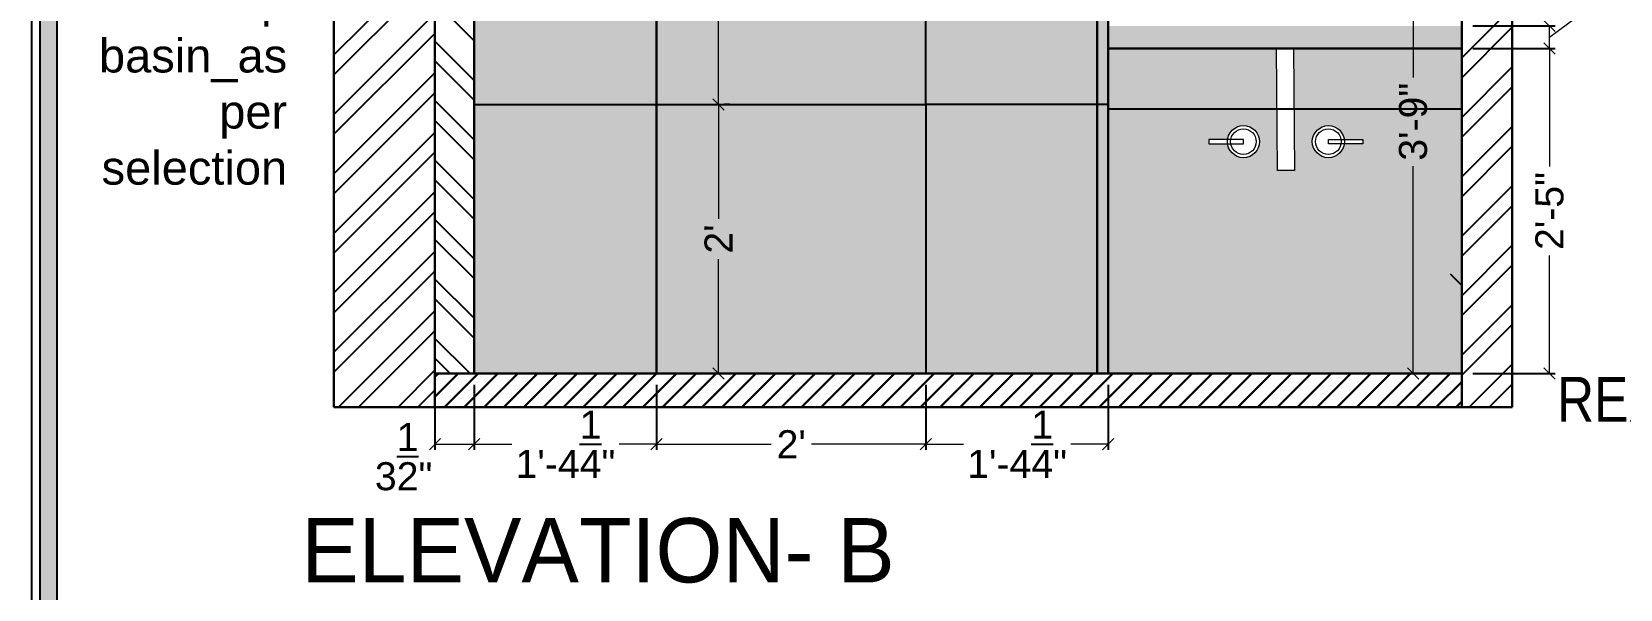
# Model space of a CAD drawing. Header units: millimetres. Extents: x 56222 to 3066687, y -650199 to -121287.
# Drawn here: x 149205.5 to 149347.1, y -183550.6 to -183500.8 of the extents above; entities that cross this region are included whole.
import ezdxf

# ---------------------------------------------------------------- set-up
doc = ezdxf.new("R2010")
doc.units = ezdxf.units.MM
doc.header["$MEASUREMENT"] = 0
doc.header["$PDMODE"] = 35
doc.layers.get('Defpoints').update_dxf_attribs({"color": 220})
doc.layers.add('AR HATCH-7', color=7, linetype='Continuous')
doc.layers.add('str coll', color=6, linetype='Continuous')
for name, color, linetype, lineweight in [('dim05', 1, 'Continuous', 13), ('FIRST FLOOR ( TEXT )', 7, 'Continuous', 9), ('Flooring', 253, 'Continuous', 30), ('HACHA', 253, 'Continuous', 5), ('LABALLING', 1, 'Continuous', 25), ('NAME PLATE', 7, 'Continuous', 25), ('sec. mark', 5, 'Continuous', 25), ('wall', 7, 'Continuous', 30), ('XX~SLAB ( BEAM )~ ( DIM )', 7, 'Continuous', 9)]:
    doc.layers.add(name, color=color, linetype=linetype, lineweight=lineweight)
doc.layers.add('hatch', color=253, linetype='Continuous', lineweight=0, transparency=0.4)
doc.styles.add('Arial', font='arial.ttf')
doc.styles.add('DATE', font='swissc.ttf', dxfattribs={"height": 6.75})
doc.styles.add('KATHA', font='swissc.ttf')
doc.styles.get("Standard").update_dxf_attribs({"font": 'arial.ttf', "height": 6})
doc.dimstyles.new('ISO-25', dxfattribs={"dimtxt": 2.5, "dimasz": 1, "dimexe": 0.5, "dimexo": 1, "dimtad": 0, "dimdec": 1, "dimlunit": 4, "dimtxsty": 'Standard', "dimblk": 'OBLIQUE', "dimcen": 2.5, "dimclrd": 1, "dimclre": 1, "dimclrt": 5, "dimadec": 0, "dimazin": 0, "dimtfac": 1, "dimtdec": 1, "dimtmove": 0, "dimatfit": 3, "dimfxl": 1, "dimlwd": -1, "dimarcsym": 0})

# ---------------------------------------------------------------- blocks, each defined once
blk = doc.blocks.new('_Oblique')
at = {"layer": 'wall', "color": 0, "lineweight": -2}
blk.add_line((-0.5, -0.5), (0.5, 0.5), dxfattribs=at)
blk = doc.blocks.new('*D910')
at = {"layer": 'Defpoints', "color": 0, "lineweight": 25, "transparency": 16777216}
for p in [(149332.94, -183502.32), (149340.77, -183502.32), (149332.94, -183531.32)]:
    blk.add_point(p, dxfattribs=at)
at = {"layer": 'dim05', "color": 1, "linetype": 'Continuous', "lineweight": -2, "transparency": 16777216}
for p, q in [((149333.94, -183502.32), (149341.27, -183502.32)), ((149333.94, -183531.32), (149341.27, -183531.32))]:
    blk.add_line(p, q, dxfattribs=at)
at = {"layer": 'dim05', "color": 1, "linetype": 'Continuous', "transparency": 16777216}
for p, q in [((149340.77, -183502.32), (149340.77, -183512.85)), ((149340.77, -183531.32), (149340.77, -183520.79))]:
    blk.add_line(p, q, dxfattribs=at)
at = {"layer": 'dim05', "color": 1, "transparency": 16777216}
for p, rotation in [((149340.77, -183502.32), 90), ((149340.77, -183531.32), 270)]:
    blk.add_blockref('_Oblique', p, dxfattribs=dict(at, rotation=rotation))
at = {"layer": 'dim05', "color": 5, "lineweight": 25, "transparency": 16777216, "insert": (149340.77, -183516.82), "char_height": 2.5, "attachment_point": 5, "rotation": 90, "style": 'Arial'}
blk.add_mtext('2\'-5"', dxfattribs=at)
blk = doc.blocks.new('*D911')
at = {"layer": 'Defpoints', "color": 0, "lineweight": 25, "transparency": 16777216}
for p in [(149332.93, -183500.32), (149340.77, -183500.32), (149332.94, -183502.32)]:
    blk.add_point(p, dxfattribs=at)
at = {"layer": 'dim05', "color": 1, "linetype": 'Continuous', "transparency": 16777216}
for p, q in [((149343.29, -183499.44), (149343.29, -183498.19)), ((149340.77, -183501.32), (149343.29, -183499.44)), ((149340.77, -183502.32), (149340.77, -183500.32))]:
    blk.add_line(p, q, dxfattribs=at)
at = {"layer": 'dim05', "color": 1, "linetype": 'Continuous', "lineweight": -2, "transparency": 16777216}
for p, q in [((149333.93, -183500.32), (149341.27, -183500.32)), ((149333.94, -183502.32), (149341.27, -183502.32))]:
    blk.add_line(p, q, dxfattribs=at)
at = {"layer": 'dim05', "color": 1, "transparency": 16777216}
for p, rotation in [((149340.77, -183500.32), 90), ((149340.77, -183502.32), 270)]:
    blk.add_blockref('_Oblique', p, dxfattribs=dict(at, rotation=rotation))
at = {"layer": 'dim05', "color": 5, "lineweight": 25, "transparency": 16777216, "insert": (149343.29, -183496.11), "char_height": 2.5, "attachment_point": 5, "rotation": 90, "style": 'Arial'}
blk.add_mtext('2"', dxfattribs=at)
blk = doc.blocks.new('*D909')
at = {"layer": 'Defpoints', "color": 0, "lineweight": 25, "transparency": 16777216}
for p in [(149317.19, -183486.41), (149317.19, -183531.32), (149328.61, -183531.32)]:
    blk.add_point(p, dxfattribs=at)
at = {"layer": 'dim05', "color": 1, "linetype": 'Continuous', "lineweight": -2, "transparency": 16777216}
for p, q in [((149318.19, -183486.41), (149329.11, -183486.41)), ((149318.19, -183531.32), (149329.11, -183531.32))]:
    blk.add_line(p, q, dxfattribs=at)
at = {"layer": 'dim05', "color": 1, "linetype": 'Continuous', "transparency": 16777216}
for p, q in [((149328.61, -183486.41), (149328.61, -183504.92)), ((149328.61, -183531.32), (149328.61, -183512.81))]:
    blk.add_line(p, q, dxfattribs=at)
at = {"layer": 'dim05', "color": 1, "transparency": 16777216}
for p, rotation in [((149328.61, -183486.41), 90), ((149328.61, -183531.32), 270)]:
    blk.add_blockref('_Oblique', p, dxfattribs=dict(at, rotation=rotation))
at = {"layer": 'dim05', "color": 5, "lineweight": 25, "transparency": 16777216, "insert": (149328.61, -183508.86), "char_height": 2.5, "attachment_point": 5, "rotation": 90, "style": 'Arial'}
blk.add_mtext('3\'-9"', dxfattribs=at)
blk = doc.blocks.new('*D947')
at = {"layer": 'Defpoints', "color": 0, "lineweight": 25, "transparency": 16777216}
for p in [(149261.19, -183531.32), (149285.19, -183531.32), (149285.19, -183537.62)]:
    blk.add_point(p, dxfattribs=at)
at = {"layer": 'dim05', "color": 1, "linetype": 'Continuous', "lineweight": -2, "transparency": 16777216}
for p, q in [((149261.19, -183532.32), (149261.19, -183538.12)), ((149285.19, -183532.32), (149285.19, -183538.12))]:
    blk.add_line(p, q, dxfattribs=at)
at = {"layer": 'dim05', "color": 1, "linetype": 'Continuous', "transparency": 16777216}
for p, q in [((149261.19, -183537.62), (149271.4, -183537.62)), ((149285.19, -183537.62), (149274.99, -183537.62))]:
    blk.add_line(p, q, dxfattribs=at)
at = {"layer": 'dim05', "color": 1, "transparency": 16777216, "rotation": 180}
blk.add_blockref('_Oblique', (149261.19, -183537.62), dxfattribs=at)
at = {"layer": 'dim05', "color": 1, "transparency": 16777216}
blk.add_blockref('_Oblique', (149285.19, -183537.62), dxfattribs=at)
at = {"layer": 'dim05', "color": 5, "lineweight": 25, "transparency": 16777216, "insert": (149273.19, -183537.62), "char_height": 2.5, "attachment_point": 5, "style": 'Arial'}
blk.add_mtext("2'", dxfattribs=at)
blk = doc.blocks.new('*D948')
at = {"layer": 'Defpoints', "color": 0, "lineweight": 25, "transparency": 16777216}
for p in [(149285.19, -183531.32), (149301.44, -183531.32), (149301.44, -183537.62)]:
    blk.add_point(p, dxfattribs=at)
at = {"layer": 'dim05', "color": 1, "linetype": 'Continuous', "lineweight": -2, "transparency": 16777216}
for p, q in [((149285.19, -183532.32), (149285.19, -183538.12)), ((149301.44, -183532.32), (149301.44, -183538.12))]:
    blk.add_line(p, q, dxfattribs=at)
at = {"layer": 'dim05', "color": 1, "linetype": 'Continuous', "transparency": 16777216}
for p, q in [((149285.19, -183537.62), (149288.54, -183537.62)), ((149301.44, -183537.62), (149298.1, -183537.62))]:
    blk.add_line(p, q, dxfattribs=at)
at = {"layer": 'dim05', "color": 1, "transparency": 16777216, "rotation": 180}
blk.add_blockref('_Oblique', (149285.19, -183537.62), dxfattribs=at)
at = {"layer": 'dim05', "color": 1, "transparency": 16777216}
blk.add_blockref('_Oblique', (149301.44, -183537.62), dxfattribs=at)
at = {"layer": 'dim05', "color": 5, "lineweight": 25, "transparency": 16777216, "insert": (149293.32, -183537.62), "char_height": 2.5, "attachment_point": 5, "style": 'Arial'}
blk.add_mtext('1\'-4{\\H1x;\\S1/4;}"', dxfattribs=at)
blk = doc.blocks.new('*D949')
at = {"layer": 'Defpoints', "color": 0, "lineweight": 25, "transparency": 16777216}
for p in [(149244.94, -183531.32), (149261.19, -183531.32), (149244.94, -183537.62)]:
    blk.add_point(p, dxfattribs=at)
at = {"layer": 'dim05', "color": 1, "linetype": 'Continuous', "lineweight": -2, "transparency": 16777216}
for p, q in [((149244.94, -183532.32), (149244.94, -183538.12)), ((149261.19, -183532.32), (149261.19, -183538.12))]:
    blk.add_line(p, q, dxfattribs=at)
at = {"layer": 'dim05', "color": 1, "linetype": 'Continuous', "transparency": 16777216}
for p, q in [((149244.94, -183537.62), (149248.29, -183537.62)), ((149261.19, -183537.62), (149257.85, -183537.62))]:
    blk.add_line(p, q, dxfattribs=at)
at = {"layer": 'dim05', "color": 1, "transparency": 16777216, "rotation": 180}
blk.add_blockref('_Oblique', (149244.94, -183537.62), dxfattribs=at)
at = {"layer": 'dim05', "color": 1, "transparency": 16777216}
blk.add_blockref('_Oblique', (149261.19, -183537.62), dxfattribs=at)
at = {"layer": 'dim05', "color": 5, "lineweight": 25, "transparency": 16777216, "insert": (149253.07, -183537.62), "char_height": 2.5, "attachment_point": 5, "style": 'Arial'}
blk.add_mtext('1\'-4{\\H1x;\\S1/4;}"', dxfattribs=at)
blk = doc.blocks.new('*D1146')
at = {"layer": 'Defpoints', "color": 0, "lineweight": 25, "transparency": 16777216}
for p in [(149266.1, -183507.32), (149266.71, -183507.32), (149266.1, -183531.32)]:
    blk.add_point(p, dxfattribs=at)
at = {"layer": 'dim05', "color": 1, "linetype": 'Continuous', "transparency": 16777216}
for p, q in [((149266.71, -183507.32), (149266.71, -183517.52)), ((149266.71, -183531.32), (149266.71, -183521.11))]:
    blk.add_line(p, q, dxfattribs=at)
at = {"layer": 'dim05', "color": 1, "linetype": 'Continuous', "lineweight": -2, "transparency": 16777216}
for p, q in [((149267.1, -183507.32), (149267.21, -183507.32)), ((149267.1, -183531.32), (149267.21, -183531.32))]:
    blk.add_line(p, q, dxfattribs=at)
at = {"layer": 'dim05', "color": 1, "transparency": 16777216}
for p, rotation in [((149266.71, -183507.32), 90), ((149266.71, -183531.32), 270)]:
    blk.add_blockref('_Oblique', p, dxfattribs=dict(at, rotation=rotation))
at = {"layer": 'dim05', "color": 5, "lineweight": 25, "transparency": 16777216, "insert": (149266.71, -183519.32), "char_height": 2.5, "attachment_point": 5, "rotation": 90, "style": 'Arial'}
blk.add_mtext("2'", dxfattribs=at)
blk = doc.blocks.new('*D1147')
at = {"layer": 'Defpoints', "color": 0, "lineweight": 25, "transparency": 16777216}
for p in [(149266.71, -183483.32), (149266.71, -183483.32), (149266.71, -183507.32)]:
    blk.add_point(p, dxfattribs=at)
at = {"layer": 'dim05', "color": 1, "linetype": 'Continuous', "transparency": 16777216}
for p, q in [((149266.71, -183483.32), (149266.71, -183493.52)), ((149266.71, -183507.32), (149266.71, -183497.11))]:
    blk.add_line(p, q, dxfattribs=at)
at = {"layer": 'dim05', "color": 1, "linetype": 'Continuous', "lineweight": -2, "transparency": 16777216}
for p, q in [((149267.71, -183483.32), (149267.21, -183483.32)), ((149267.71, -183507.32), (149267.21, -183507.32))]:
    blk.add_line(p, q, dxfattribs=at)
at = {"layer": 'dim05', "color": 1, "transparency": 16777216}
for p, rotation in [((149266.71, -183483.32), 90), ((149266.71, -183507.32), 270)]:
    blk.add_blockref('_Oblique', p, dxfattribs=dict(at, rotation=rotation))
at = {"layer": 'dim05', "color": 5, "lineweight": 25, "transparency": 16777216, "insert": (149266.71, -183495.32), "char_height": 2.5, "attachment_point": 5, "rotation": 90, "style": 'Arial'}
blk.add_mtext("2'", dxfattribs=at)
blk = doc.blocks.new('*D1151')
at = {"layer": 'Defpoints', "color": 0, "lineweight": 25, "transparency": 16777216}
for p in [(149241.44, -183531.32), (149244.94, -183531.32), (149244.94, -183537.62)]:
    blk.add_point(p, dxfattribs=at)
at = {"layer": 'dim05', "color": 1, "linetype": 'Continuous', "lineweight": -2, "transparency": 16777216}
for p, q in [((149241.44, -183532.32), (149241.44, -183538.12)), ((149244.94, -183532.32), (149244.94, -183538.12))]:
    blk.add_line(p, q, dxfattribs=at)
at = {"layer": 'dim05', "color": 1, "linetype": 'Continuous', "transparency": 16777216}
blk.add_line((149241.44, -183537.62), (149244.94, -183537.62), dxfattribs=at)
at = {"layer": 'dim05', "color": 1, "transparency": 16777216, "rotation": 180}
blk.add_blockref('_Oblique', (149241.44, -183537.62), dxfattribs=at)
at = {"layer": 'dim05', "color": 1, "transparency": 16777216}
blk.add_blockref('_Oblique', (149244.94, -183537.62), dxfattribs=at)
at = {"layer": 'dim05', "color": 5, "lineweight": 25, "transparency": 16777216, "insert": (149238.65, -183538.74), "char_height": 2.5, "attachment_point": 5, "style": 'Arial'}
blk.add_mtext('3{\\H1x;\\S1/2;}"', dxfattribs=at)

msp = doc.modelspace()

# ---------------------------------------------------------------- hatches: boundary and pattern name
at = {"layer": 'AR HATCH-7', "lineweight": 30, "transparency": 33554559}
h = msp.add_hatch(dxfattribs=at)
h.set_pattern_fill('ANSI31', color=9, scale=10)
h.set_pattern_definition([(45, (3449.8565, -5344.5564), (-0.8838834765, 0.8838834765), [])])
h.paths.add_polyline_path([(149241.444, -183531.317), (149241.444, -183534.317), (149332.944, -183534.317), (149332.944, -183531.317)])
at = {"layer": 'hatch', "linetype": 'Continuous', "lineweight": 25}
h = msp.add_hatch(dxfattribs=at)
h.set_pattern_fill('ANSI32', color=256, scale=10, style=0)
h.set_pattern_definition([(45, (-267.8445, -231.6727), (-2.65165043, 2.65165043), []), (45, (-266.0767, -231.6727), (-2.65165043, 2.65165043), [])])
h.paths.add_polyline_path([(149241.444, -183413.317), (149232.444, -183413.317), (149232.444, -183534.317), (149241.444, -183534.317)])
h.paths.add_polyline_path([(149332.944, -183534.317), (149337.444, -183534.317), (149337.444, -183413.317), (149332.944, -183413.317)])
h = msp.add_hatch(dxfattribs=at)
h.set_pattern_fill('ANSI32', color=256, scale=10, angle=90, style=0)
h.set_pattern_definition([(135, (48.7945, -3.7445), (-2.65165043, -2.65165043), []), (135, (48.7945, -1.9767), (-2.65165043, -2.65165043), [])])
h.paths.add_polyline_path([(149241.444, -183531.317), (149244.944, -183531.317), (149244.944, -183426.317), (149241.444, -183426.317)])
at = {"layer": 'NAME PLATE', "true_color": 0xd39e00}
h = msp.add_hatch(color=42, dxfattribs=at)
h.paths.add_polyline_path([(149206.268, -183554.134), (149422.106, -183554.134), (149422.106, -183402.211), (149206.268, -183402.211)])
h.paths.add_polyline_path([(149207.783, -183552.619), (149420.591, -183552.619), (149420.591, -183403.726), (149207.783, -183403.726)], flags=16)
at = {"layer": 'XX~SLAB ( BEAM )~ ( DIM )', "linetype": 'Continuous', "lineweight": 25, "true_color": 0x465e1c, "transparency": 33554556}
h = msp.add_hatch(color=69, dxfattribs=at)
h.dxf.hatch_style = 1
h.paths.add_polyline_path([(149301.444, -183507.317), (149285.194, -183507.317), (149285.194, -183531.317), (149301.444, -183531.317)])
h.paths.add_polyline_path([(149301.444, -183483.317), (149285.194, -183483.317), (149285.194, -183507.317), (149301.444, -183507.317)])
h.paths.add_polyline_path([(149301.444, -183459.317), (149285.194, -183459.317), (149285.194, -183483.317), (149301.444, -183483.317)])
h.paths.add_polyline_path([(149301.444, -183435.317), (149285.194, -183435.317), (149285.194, -183459.317), (149301.444, -183459.317)])
h.paths.add_polyline_path([(149301.444, -183426.317), (149285.194, -183426.317), (149285.194, -183435.317), (149301.444, -183435.317)])
h.paths.add_polyline_path([(149285.194, -183426.317), (149261.194, -183426.317), (149261.194, -183435.317), (149285.194, -183435.317)])
h.paths.add_polyline_path([(149285.194, -183435.317), (149261.194, -183435.317), (149261.194, -183459.317), (149285.194, -183459.317)])
h.paths.add_polyline_path([(149285.194, -183459.317), (149261.194, -183459.317), (149261.194, -183483.317), (149285.194, -183483.317)])
h.paths.add_polyline_path([(149285.194, -183483.317), (149261.194, -183483.317), (149261.194, -183507.317), (149285.194, -183507.317)])
h.paths.add_polyline_path([(149285.194, -183507.317), (149261.194, -183507.317), (149261.194, -183531.317), (149285.194, -183531.317)])
h.paths.add_polyline_path([(149261.194, -183507.317), (149244.944, -183507.317), (149244.944, -183531.317), (149261.194, -183531.317)])
h.paths.add_polyline_path([(149261.194, -183483.317), (149260.444, -183483.317), (149260.444, -183490.829), (149244.944, -183490.829), (149244.944, -183507.317), (149261.194, -183507.317)])
h.paths.add_polyline_path([(149244.944, -183490.829), (149244.944, -183490.829), (149244.944, -183507.317), (149244.944, -183507.317)])
h.paths.add_polyline_path([(149244.944, -183507.317), (149244.944, -183507.317), (149244.944, -183531.317), (149244.944, -183531.317)])
h.paths.add_polyline_path([(149261.194, -183435.317), (149244.944, -183435.317), (149244.944, -183436.829), (149259.133, -183436.829), (149260.444, -183436.829), (149260.444, -183459.317), (149261.194, -183459.317)])
h.paths.add_polyline_path([(149244.944, -183435.317), (149244.944, -183435.317), (149244.944, -183436.829), (149244.944, -183436.829)])
h.paths.add_polyline_path([(149261.194, -183426.317), (149244.944, -183426.317), (149244.944, -183435.317), (149261.194, -183435.317)])
h.paths.add_polyline_path([(149244.944, -183426.317), (149244.944, -183426.317), (149244.944, -183435.317), (149244.944, -183435.317)])
at = {"layer": 'XX~SLAB ( BEAM )~ ( DIM )', "linetype": 'Continuous', "lineweight": 25, "true_color": 0xf7f4f2, "transparency": 33554607}
h = msp.add_hatch(color=7, dxfattribs=at)
h.dxf.hatch_style = 1
h.paths.add_polyline_path([(149332.944, -183500.317), (149301.444, -183500.317), (149301.444, -183502.317), (149332.944, -183502.317)])
at = {"layer": 'XX~SLAB ( BEAM )~ ( DIM )', "linetype": 'Continuous', "lineweight": 25, "true_color": 0xd0e9ce, "transparency": 33554559}
h = msp.add_hatch(dxfattribs=at)
h.set_pattern_fill('HOUND', color=254, angle=45)
h.set_pattern_definition([(45, (-4408.6932, -2696.58556), (0.132582521472, 0.22097086912), [1, -0.5]), (135, (-4408.6932, -2696.58556), (0.132582521472, -0.22097086912), [1, -0.5])])
h.paths.add_polyline_path([(149332.944, -183502.317), (149317.956, -183502.317), (149317.991, -183507.695), (149332.944, -183507.695)])
h.paths.add_polyline_path([(149332.944, -183507.695), (149317.991, -183507.695), (149318.027, -183513.2), (149316.516, -183513.2), (149316.48, -183507.695), (149301.444, -183507.695), (149301.444, -183531.317), (149332.944, -183531.317)])
h.paths.add_polyline_path([(149324.132, -183510.841), (149322.47, -183510.841, -0.9305321), (149319.627, -183510.636, -0.9305321), (149322.47, -183510.431), (149324.132, -183510.431)], flags=16)
h.paths.add_polyline_path([(149319.913, -183510.636, -1), (149322.199, -183510.636, -1)], flags=0)
h.paths.add_polyline_path([(149312.073, -183510.841), (149310.411, -183510.841), (149310.411, -183510.431), (149312.073, -183510.431, -0.9305321), (149314.916, -183510.636, -0.9305321)], flags=16)
h.paths.add_polyline_path([(149312.344, -183510.636, -1), (149314.63, -183510.636, -1)], flags=0)
h.paths.add_polyline_path([(149316.444, -183502.317), (149301.444, -183502.317), (149301.444, -183507.695), (149316.48, -183507.695)])

# ---------------------------------------------------------------- linework, layer by layer
at = {"layer": 'Flooring', "ltscale": 4}
msp.add_line((149241.444, -183531.317), (149332.944, -183531.317), dxfattribs=at)
at = {"layer": 'HACHA', "color": 5, "lineweight": 30}
for p, q in [((149300.444, -183531.317), (149300.444, -183426.317)), ((149301.444, -183531.317), (149301.444, -183426.317))]:
    msp.add_line(p, q, dxfattribs=at)
at = {"layer": 'NAME PLATE', "color": 42, "true_color": 0xd39e00}
for points in [[(149205.511, -183401.454), (149422.863, -183401.454), (149422.863, -183554.891), (149205.511, -183554.891)], [(149206.268, -183402.211), (149422.106, -183402.211), (149422.106, -183554.134), (149206.268, -183554.134)], [(149207.783, -183403.726), (149420.591, -183403.726), (149420.591, -183552.619), (149207.783, -183552.619)]]:
    msp.add_lwpolyline(points, close=True, dxfattribs=at)
at = {"layer": 'str coll', "color": 252, "lineweight": 5, "true_color": 0x939598}
msp.add_lwpolyline([(149317.956, -183502.317), (149318.027, -183513.2), (149316.516, -183513.2), (149316.444, -183502.317)], dxfattribs=at)
for points in [[(149313.487, -183510.431), (149310.411, -183510.431), (149310.411, -183510.841), (149313.487, -183510.841)], [(149321.056, -183510.431), (149324.132, -183510.431), (149324.132, -183510.841), (149321.056, -183510.841)]]:
    msp.add_lwpolyline(points, close=True, dxfattribs=at)
for centre, radius in [((149313.487, -183510.636), 1.429), ((149313.487, -183510.636), 1.143), ((149321.056, -183510.636), 1.429), ((149321.056, -183510.636), 1.143)]:
    msp.add_circle(centre, radius, dxfattribs=at)
at = {"layer": 'wall', "lineweight": 30}
for p, q in [((149232.444, -183413.317), (149232.444, -183534.317)), ((149241.444, -183413.317), (149241.444, -183534.317)), ((149332.944, -183413.317), (149332.944, -183534.317)), ((149337.444, -183413.317), (149337.444, -183534.317)), ((149232.444, -183534.317), (149337.444, -183534.317))]:
    msp.add_line(p, q, dxfattribs=at)
at = {"layer": 'wall', "color": 18, "lineweight": 25, "true_color": 0x000000}
msp.add_line((149301.444, -183502.317), (149332.944, -183502.317), dxfattribs=at)
at = {"layer": 'XX~SLAB ( BEAM )~ ( DIM )', "color": 33, "lineweight": 25, "true_color": 0xbea383}
msp.add_line((149332.932, -183523.445), (149331.948, -183522.461), dxfattribs=at)
at = {"layer": 'XX~SLAB ( BEAM )~ ( DIM )', "linetype": 'Continuous', "lineweight": 25}
msp.add_lwpolyline([(149241.444, -183426.317), (149244.944, -183426.317), (149244.944, -183531.317), (149241.444, -183531.317)], close=True, dxfattribs=at)
at = {"layer": 'XX~SLAB ( BEAM )~ ( DIM )', "color": 85, "lineweight": 25, "true_color": 0x689457}
for points in [[(149244.944, -183490.829), (149244.944, -183507.317), (149261.194, -183507.317), (149261.194, -183483.317), (149260.444, -183483.317)], [(149244.944, -183490.829), (149244.944, -183507.317), (149244.944, -183507.317), (149244.944, -183490.829)]]:
    msp.add_lwpolyline(points, dxfattribs=at)
for points in [[(149261.194, -183507.317), (149285.194, -183507.317), (149285.194, -183483.317), (149261.194, -183483.317)], [(149301.444, -183507.317), (149285.194, -183507.317), (149285.194, -183483.317), (149301.444, -183483.317)], [(149332.944, -183507.695), (149332.944, -183502.317), (149301.444, -183502.317), (149301.444, -183507.695)], [(149244.944, -183507.317), (149261.194, -183507.317), (149261.194, -183531.317), (149244.944, -183531.317)], [(149244.944, -183507.317), (149244.944, -183507.317), (149244.944, -183531.317), (149244.944, -183531.317)], [(149261.194, -183507.317), (149285.194, -183507.317), (149285.194, -183531.317), (149261.194, -183531.317)], [(149301.444, -183507.317), (149285.194, -183507.317), (149285.194, -183531.317), (149301.444, -183531.317)], [(149332.944, -183507.695), (149332.944, -183531.317), (149301.444, -183531.317), (149301.444, -183507.695)]]:
    msp.add_lwpolyline(points, close=True, dxfattribs=at)

# ---------------------------------------------------------------- texts
at = {"layer": 'FIRST FLOOR ( TEXT )', "color": 1, "insert": (149364.339, -183536.983), "char_height": 4, "attachment_point": 5, "style": 'KATHA'}
msp.add_mtext('REX ONYXEMERALD\\P1200X600MM', dxfattribs=at)
at = {"layer": 'LABALLING', "lineweight": 5, "ltscale": 4, "insert": (149205.671, -183496.465), "char_height": 3, "width": 22.60287, "attachment_point": 1}
msp.add_mtext('\\pxqr;countertop\\Pbasin_as per selection', dxfattribs=at)
at = {"layer": 'sec. mark', "lineweight": 20, "insert": (149225.86, -183544.205), "char_height": 5.74001, "attachment_point": 1, "style": 'DATE'}
msp.add_mtext_dynamic_manual_height_columns('\\pxqc;{\\fCentury Gothic|b0|i0|c0|p34;\\C5;ELEVATION- B}', width=60.21435, gutter_width=1, heights=[0], dxfattribs=at)

# ---------------------------------------------------------------- dimensions: what is measured, and where the dimension line sits
at = {"layer": 'dim05', "color": 27, "lineweight": 25, "true_color": 0x7d5120}
for base, p1, p2, picture, middle in [((149266.713, -183483.317), (149266.713, -183507.317), (149266.713, -183483.317), '*D1147', (149266.713, -183495.317)), ((149328.61338, -183531.31673), (149317.19358, -183486.41174), (149317.19358, -183531.31673), '*D909', (149328.61338, -183508.86423)), ((149340.766, -183502.317), (149332.944, -183531.317), (149332.944, -183502.317), '*D910', (149340.766, -183516.817)), ((149266.713, -183507.317), (149266.095, -183531.317), (149266.095, -183507.317), '*D1146', (149266.713, -183519.317))]:
    dim = msp.add_linear_dim(base=base, p1=p1, p2=p2, angle=90, dimstyle='ISO-25', override={"dimdec": 2, "dimtxsty": 'Arial', "dimtmove": 1}, dxfattribs=at)
    dim.commit()
    dim.dimension.update_dxf_attribs({"geometry": picture, "text_midpoint": middle})
dim = msp.add_linear_dim(base=(149340.766, -183500.317), p1=(149332.944, -183502.317), p2=(149332.932, -183500.317), angle=90, dimstyle='ISO-25', override={"dimdec": 2, "dimtxsty": 'Arial', "dimtmove": 1}, dxfattribs=at)
dim.commit()
dim.dimension.update_dxf_attribs({"geometry": '*D911', "text_midpoint": (149343.292, -183497.568), "dimtype": 160})
dim = msp.add_linear_dim(base=(149244.944, -183537.616), p1=(149241.444, -183531.317), p2=(149244.944, -183531.317), dimstyle='ISO-25', override={"dimdec": 2, "dimtxsty": 'Arial', "dimtmove": 1}, dxfattribs=at)
dim.commit()
dim.dimension.update_dxf_attribs({"geometry": '*D1151', "text_midpoint": (149238.645, -183538.743), "dimtype": 160})
for base, p1, p2, picture, middle in [((149244.944, -183537.616), (149261.194, -183531.317), (149244.944, -183531.317), '*D949', (149253.069, -183537.616)), ((149285.194, -183537.616), (149261.194, -183531.317), (149285.194, -183531.317), '*D947', (149273.194, -183537.616)), ((149301.444, -183537.616), (149285.194, -183531.317), (149301.444, -183531.317), '*D948', (149293.319, -183537.616))]:
    dim = msp.add_linear_dim(base=base, p1=p1, p2=p2, dimstyle='ISO-25', override={"dimdec": 2, "dimtxsty": 'Arial', "dimtmove": 1}, dxfattribs=at)
    dim.commit()
    dim.dimension.update_dxf_attribs({"geometry": picture, "text_midpoint": middle})

doc.saveas('drawing.dxf')
